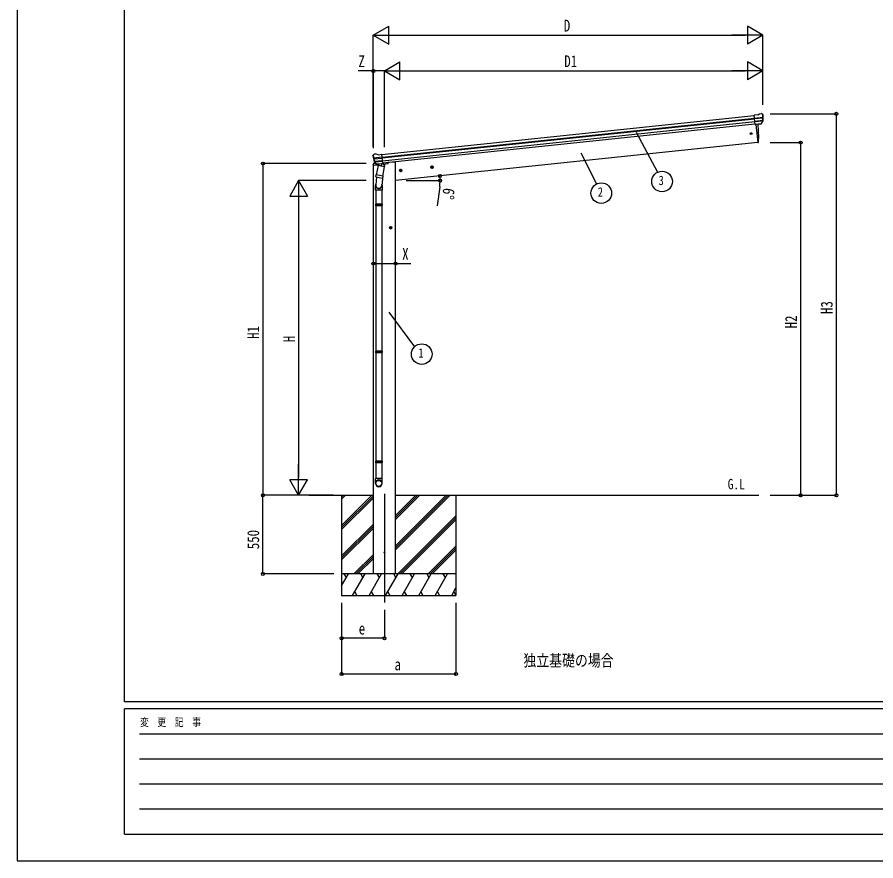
# Model space of a CAD drawing. Units: millimetres, scale not verified. Extents: x -10512 to 10512, y -7425 to 7425.
# Drawn here: x -10512 to -4509, y -7425 to -1526 of the extents above; entities that cross this region are included whole.
import ezdxf
from ezdxf.enums import TextEntityAlignment as Align

# ---------------------------------------------------------------- set-up
doc = ezdxf.new("R2010")
doc.units = ezdxf.units.MM
doc.header["$LTSCALE"] = 40
for name, color, linetype in [('0-2_USER1', 3, 'Continuous'), ('0-3_YKK_12', 2, 'Continuous'), ('0-4_YKK_13', 4, 'Continuous'), ('0-5_YKK_A1', 4, 'Continuous'), ('0-6_YKK_D', 6, 'Continuous'), ('0-7_YKK_ZWAK', 7, 'Continuous')]:
    doc.layers.add(name, color=color, linetype=linetype)
doc.styles.add('ＭＳ ゴシック', font='')
doc.styles.get('ＭＳ ゴシック').set_extended_font_data('MS Gothic')

msp = doc.modelspace()

# ---------------------------------------------------------------- linework, layer by layer
at = {"layer": '0-3_YKK_12'}
msp.add_line((-7944.57, -4860.11), (-7944.57, -5619.32), dxfattribs=at)
at = {"layer": '0-4_YKK_13'}
for p, q in [((-5334.35, -2208.86), (-5360.87, -2211.65)), ((-5354.08, -2276.2), (-5360.87, -2211.65)), ((-5308.03, -2200.07), (-5308.03, -2200.07)), ((-5304.36, -2201.15), (-5304.37, -2201.15)), ((-5304.36, -2201.15), (-5300.04, -2204.65)), ((-5300.04, -2204.65), (-5299.18, -2205.35)), ((-5297.79, -2209.04), (-5298.1, -2207.2)), ((-5358.71, -2232.18), (-5298.97, -2225.9)), ((-5298.49, -2231.77), (-5358.09, -2238.04)), ((-5299.33, -2248.53), (-5356.36, -2254.52)), ((-5300.72, -2253.19), (-5355.89, -2258.99)), ((-5310.73, -2271.42), (-5354.11, -2275.98)), ((-5354.08, -2276.2), (-5344.14, -2275.16)), ((-5347.2, -2275.48), (-5333.81, -2402.87)), ((-5344.14, -2275.16), (-5343.86, -2275.22)), ((-5343.86, -2275.22), (-5318.53, -2272.56)), ((-5318.53, -2272.56), (-5318.28, -2272.44)), ((-5318.28, -2272.44), (-5310.59, -2271.63)), ((-5309.28, -2269.76), (-5299.83, -2251.46)), ((-5308.22, -2270.19), (-5298.1, -2251.93)), ((-5333.81, -2402.87), (-5331.76, -2402.58)), ((-8024.85, -2495.67), (-8024.93, -2493.8)), ((-8023.57, -2490.9), (-8024.26, -2491.76)), ((-8020.07, -2486.58), (-8023.57, -2490.9)), ((-7960.46, -2505.64), (-8020.2, -2511.92)), ((-8020.07, -2486.58), (-8020.07, -2486.58)), ((-8019.45, -2517.75), (-7959.84, -2511.49)), ((-8016.71, -2484.76), (-8016.71, -2484.76)), ((-7989.14, -2487.89), (-7962.62, -2485.11)), ((-7955.83, -2549.66), (-7962.62, -2485.11)), ((-8024.56, -2554.26), (-8025.46, -2561.09)), ((-8025.46, -2561.09), (-7991.73, -2557.55)), ((-8005.05, -2549.9), (-8021.9, -2551.67)), ((-8001.94, -2553.31), (-8015.63, -2537.56)), ((-8015.14, -2533.97), (-7958.11, -2527.97)), ((-8001, -2552.68), (-8014.04, -2536.74)), ((-8012.82, -2538.24), (-7957.64, -2532.44)), ((-7988.5, -2562.6), (-8001.86, -2628.25)), ((-7991.63, -2553.42), (-7999.33, -2554.23)), ((-7999.23, -2553.99), (-7955.86, -2549.43)), ((-7998.48, -2554.23), (-7996.92, -2554.07)), ((-7996.92, -2554.07), (-7959.38, -2550.12)), ((-7995.12, -2554.54), (-7995.27, -2555.26)), ((-7994.66, -2556.39), (-7969.91, -2566.14)), ((-7991.36, -2553.49), (-7991.63, -2553.42)), ((-7966.03, -2550.82), (-7991.36, -2553.49)), ((-7943.62, -2571.73), (-7988.5, -2562.6)), ((-7986.32, -2559.68), (-7986.98, -2562.91)), ((-7965.52, -2551.16), (-7968.44, -2565.5)), ((-7965.78, -2550.7), (-7966.03, -2550.82)), ((-7955.83, -2549.66), (-7965.78, -2550.7)), ((-7959.38, -2550.12), (-7957.81, -2549.96)), ((-7956.98, -2637.38), (-7943.62, -2571.73)), ((-7956, -2548.08), (-7955.07, -2548.27)), ((-7955.07, -2548.27), (-7943.87, -2565.19)), ((-7951.71, -2553.34), (-7922.45, -2550.26)), ((-7943.87, -2565.19), (-7945.14, -2571.42)), ((-7917.59, -2542.72), (-7918.01, -2545.94)), ((-8004.34, -2640.5), (-8001.84, -2628.26)), ((-7956.98, -2637.38), (-8001.86, -2628.25)), ((-7956.54, -2635.24), (-7963.19, -2702.99)), ((-7956.99, -2637.38), (-7959.53, -2649.85)), ((-7999.45, -2643.54), (-8005.01, -2699.26)), ((-8004.12, -2641.9), (-8004.12, -2641.9)), ((-8002.79, -2642.86), (-7961.83, -2651.19)), ((-8007.16, -2736.42), (-8007.16, -2702.07)), ((-7961.16, -2736.42), (-8007.16, -2736.42)), ((-8005.16, -2736.42), (-8005.16, -2833.17)), ((-7963.16, -2736.42), (-7963.16, -2833.17)), ((-7961.16, -2701.77), (-7961.16, -2736.42)), ((-8007.16, -2835.17), (-8006.16, -2833.17)), ((-7961.16, -2835.17), (-8007.16, -2835.17)), ((-7961.16, -2843.17), (-8007.16, -2843.17)), ((-7962.16, -2833.17), (-8006.16, -2833.17)), ((-7962.16, -2845.17), (-8006.16, -2845.17)), ((-8005.16, -2845.17), (-8005.16, -3861.86)), ((-7963.16, -2845.17), (-7963.16, -3861.86)), ((-7961.16, -2835.17), (-7962.16, -2833.17)), ((-7961.16, -2843.17), (-7962.16, -2845.17)), ((-7961.16, -2835.17), (-7961.16, -2843.17)), ((-8007.16, -3863.86), (-8006.16, -3861.86)), ((-7961.16, -3863.86), (-8007.16, -3863.86)), ((-7961.16, -3871.86), (-8007.16, -3871.86)), ((-7962.16, -3861.86), (-8006.16, -3861.86)), ((-7962.16, -3873.86), (-8006.16, -3873.86)), ((-8005.16, -3873.86), (-8005.16, -4629.54)), ((-7963.16, -3873.86), (-7963.16, -4629.54)), ((-7961.16, -3863.86), (-7962.16, -3861.86)), ((-7961.16, -3871.86), (-7962.16, -3873.86)), ((-7961.16, -3863.86), (-7961.16, -3871.86)), ((-8007.16, -4631.54), (-8006.16, -4629.54)), ((-7961.16, -4631.54), (-8007.16, -4631.54)), ((-7961.16, -4639.54), (-8007.16, -4639.54)), ((-7962.16, -4629.54), (-8006.16, -4629.54)), ((-7962.16, -4641.54), (-8006.16, -4641.54)), ((-8005.16, -4641.54), (-8005.16, -4751.54)), ((-7963.16, -4641.54), (-7963.16, -4751.54)), ((-7961.16, -4631.54), (-7962.16, -4629.54)), ((-7961.16, -4639.54), (-7962.16, -4641.54)), ((-7961.16, -4631.54), (-7961.16, -4639.54)), ((-8007.16, -4785.69), (-8007.16, -4751.54)), ((-7961.16, -4751.54), (-8007.16, -4751.54)), ((-7961.16, -4785.69), (-7961.16, -4751.54))]:
    msp.add_line(p, q, dxfattribs=at)
for points in [[(-5334.35, -2208.86), (-5322.75, -2201.89), (-5322.74, -2201.89)], [(-5321.52, -2201.48), (-5321.51, -2201.48), (-5308.03, -2200.07)], [(-8003.22, -2483.34), (-8003.22, -2483.34), (-8016.71, -2484.76)], [(-7989.14, -2487.89), (-8001.93, -2483.49), (-8001.93, -2483.49)], [(-8007.16, -2835.17), (-8007.16, -2843.17), (-8006.16, -2845.17)], [(-8007.16, -3863.86), (-8007.16, -3871.86), (-8006.16, -3873.86)], [(-8007.16, -4631.54), (-8007.16, -4639.54), (-8006.16, -4641.54)]]:
    msp.add_lwpolyline(points, dxfattribs=at)
for centre, radius in [((-5380.61, -2340.32), 6.5), ((-7944.57, -5269.1), 4.5)]:
    msp.add_circle(centre, radius, dxfattribs=at)
for centre, radius, start, end in [((-5321.2, -2204.47), 3, 96.02369, 120.97631), ((-5307.51, -2205.04), 5, 51.04426, 95.95574), ((-5491.35, -2230.7), 192.44, 1.4271, 6.57578), ((-5498.69, -2230.16), 202, 354.13916, 6), ((-6228.41, -2362.66), 900, 357.63919, 5.64987), ((-5310.84, -2268.74), 2.99, 285.2717, 331.00739), ((-5302.49, -2250.09), 3, 332.69111, 354.20009), ((-5498.69, -2230.16), 200.2, 354.20009, 359.53883), ((-5253.7, -2223.79), 45.32, 182.67122, 185.64518), ((-5298.3, -2233.11), 1.35, 95.1605, 97.91927), ((-5295.7, -2231.55), 2.74, 179.02151, 184.43412), ((-5300.73, -2250.48), 3, 331, 354.13916), ((-5332.18, -2399.61), 3, 278, 357.63919), ((-7823.96, -2474.56), 202, 186, 197.86084), ((-7831.03, -2476.61), 192.44, 185.42422, 190.5729), ((-8064.92, -2519.26), 45.32, 6.35482, 9.32878), ((-8016.18, -2489.73), 5, 96.04426, 140.95574), ((-8022.22, -2518.12), 2.74, 7.56588, 12.97849), ((-8019.35, -2519.1), 1.35, 94.08073, 96.8395), ((-7823.96, -2474.56), 200.2, 192.46117, 197.79991), ((-8002.91, -2486.33), 3, 71.02369, 95.97631), ((-8021.59, -2554.65), 3, 96, 172.5), ((-8013.37, -2535.59), 3, 197.86084, 221), ((-8011.72, -2534.84), 3, 197.79991, 219.30889), ((-7999.68, -2551.35), 2.99, 220.99261, 266.7283), ((-7998.53, -2553.74), 0.5, 240.73754, 276), ((-7995.61, -2554.44), 0.5, 348.5, 96), ((-7994.29, -2555.46), 1, 168.5, 248.5), ((-7969.43, -2565.23), 1.03, 242.53897, 344.46569), ((-7964.93, -2551.32), 0.604, 93.09842, 164.70595), ((-7957.87, -2549.46), 0.5, 276, 311.26246), ((-7922.97, -2545.29), 5, 276, 352.5), ((-8002.43, -2640.92), 1.95, 167.54017, 209.97766), ((-7977.16, -2702.07), 30, 177.45142, 180), ((-8002.39, -2640.9), 2, 209.90962, 258.5), ((-7961.43, -2649.23), 2, 258.5, 341.96843)]:
    msp.add_arc(centre, radius, start, end, dxfattribs=at)
for centre, major_axis, ratio, start_param, end_param in [((-5300.05, -2208.65), (-0.87, 5.91), 0.020485, 0.671432, 1.5691306), ((-5305.45, -2204.13), (5.88, -1.31), 0.24881, 0.460585, 0.4641038), ((-5301.07, -2207.68), (-2.34, 1.9), 0.995767, 3.9859716, 4.712389), ((-5311.04, -2268.44), (-0.11, 3), 0.642905, 3.2459383, 4.203928), ((-5310.91, -2268.64), (1.66, -2.51), 0.997631, 5.8041905, 5.8929484), ((-5310.98, -2268.54), (3.53, -2.11), 0.650902, 5.2561448, 5.3289554), ((-5308.61, -2268.19), (1.08, 3.13), 0.040856, 2.1135035, 2.1416249), ((-5496.38, -2252.11), (-20.92, 199.05), 0.994373, 4.7113789, 4.7277536), ((-8021.93, -2493.65), (1.9, 2.34), 0.995767, 1.5707963, 2.2972137), ((-8018.39, -2489.27), (-5.48, -2.51), 0.24881, 5.8190815, 5.8226003), ((-8022.72, -2494.81), (-0.38, 5.97), 0.020485, 4.7140547, 5.6117533), ((-7821.65, -2496.5), (-20.92, 199.05), 0.994373, 1.5554317, 1.5718064), ((-8001.98, -2551.27), (-1.71, 2.84), 0.040856, 4.1415604, 4.1696818), ((-7999.55, -2551.01), (-0.51, 2.96), 0.642905, 2.0792573, 3.037247), ((-7999.59, -2551.12), (-3.02, -2.79), 0.650902, 0.9542299, 1.0270405), ((-7999.63, -2551.24), (-1.1, -2.8), 0.997631, 0.3902369, 0.4789948), ((-7984.16, -2701.77), (23, 0), 0.996195, 2.621936, 6.6074797), ((-7984.16, -2701.77), (21, 0), 0.996195, 3.0215498, 6.2247991), ((-7984.16, -4783.94), (-23, 0), 0.996195, 3.1415927, 6.2831853), ((-7984.16, -4785.69), (-23, 0), 0.996195, 3.1415927, 6.2831853), ((-7984.16, -4785.69), (0, -23.43), 0.981806, 4.712389, 7.8539816)]:
    msp.add_ellipse(centre, major_axis=major_axis, ratio=ratio, start_param=start_param, end_param=end_param, dxfattribs=at)
msp.add_ellipse((-7984.16, -4785.69), major_axis=(21, 0), ratio=0.996195, dxfattribs=at)
at = {"layer": '0-5_YKK_A1'}
for p, q in [((-7962.41, -2487.1), (-5360.66, -2213.64)), ((-7960.42, -2505.99), (-5358.67, -2232.54)), ((-7959.99, -2510.17), (-5358.23, -2236.71)), ((-7957.89, -2530.03), (-5356.15, -2256.57)), ((-5354.39, -2273.31), (-7956.14, -2546.77)), ((-5347.2, -2275.48), (-5333.81, -2402.87)), ((-5333.81, -2402.87), (-7867.32, -2669.15)), ((-8022.32, -5419.1), (-8022.32, -2560.76)), ((-7601.86, -2573.88), (-7621.75, -2575.97)), ((-7612.59, -2567.46), (-7618.66, -2571.88)), ((-7618.66, -2571.88), (-7617.88, -2579.34)), ((-7617.88, -2579.34), (-7611.02, -2582.39)), ((-7610.76, -2584.87), (-7612.85, -2564.98)), ((-7605.73, -2570.52), (-7612.59, -2567.46)), ((-7820.65, -2596.88), (-7840.54, -2598.97)), ((-7831.38, -2590.46), (-7837.46, -2594.87)), ((-7837.46, -2594.87), (-7836.67, -2602.34)), ((-7836.67, -2602.34), (-7829.82, -2605.39)), ((-7829.55, -2607.87), (-7831.64, -2587.98)), ((-7824.53, -2593.51), (-7831.38, -2590.46)), ((-7890.82, -2998.65), (-7910.82, -2998.65)), ((-7900.82, -2991.15), (-7907.32, -2994.9)), ((-7907.32, -2994.9), (-7907.32, -3002.4)), ((-7900.82, -3008.65), (-7900.82, -2988.65)), ((-7894.32, -2994.9), (-7900.82, -2991.15)), ((-7907.32, -3002.4), (-7900.82, -3006.16)), ((-8473.45, -4869.1), (-8022.32, -4869.1)), ((-8244.57, -4869.1), (-8244.57, -5569.1)), ((-8244.57, -5080.33), (-8033.33, -4869.1)), ((-8244.57, -4896.48), (-8217.18, -4869.1)), ((-8244.57, -4882.34), (-8231.33, -4869.1)), ((-8244.57, -5094.47), (-8022.32, -4872.22)), ((-8244.57, -5108.61), (-8022.32, -4886.37)), ((-7866.82, -4869.1), (-5326.86, -4869.1)), ((-7866.82, -5251.36), (-7484.55, -4869.1)), ((-7866.82, -5223.08), (-7512.83, -4869.1)), ((-7866.82, -5237.22), (-7498.69, -4869.1)), ((-7866.82, -5039.23), (-7696.68, -4869.1)), ((-7866.82, -5025.09), (-7710.83, -4869.1)), ((-7866.82, -5010.95), (-7724.97, -4869.1)), ((-7444.57, -4869.1), (-7444.57, -5569.1)), ((-7850.71, -5419.1), (-7444.57, -5012.96)), ((-7836.56, -5419.1), (-7444.57, -5027.1)), ((-7822.42, -5419.1), (-7444.57, -5041.25)), ((-8244.57, -5292.46), (-8022.32, -5070.21)), ((-8244.57, -5306.6), (-8022.32, -5084.35)), ((-8244.57, -5320.75), (-8022.32, -5098.5)), ((-8159.07, -5419.1), (-8022.32, -5282.34)), ((-7638.57, -5419.1), (-7444.57, -5225.09)), ((-7624.43, -5419.1), (-7444.57, -5239.24)), ((-7610.29, -5419.1), (-7444.57, -5253.38)), ((-8144.93, -5419.1), (-8022.32, -5296.49)), ((-8130.79, -5419.1), (-8022.32, -5310.63)), ((-7444.57, -5419.1), (-8244.57, -5419.1)), ((-8244.57, -5502.93), (-8196.16, -5419.1)), ((-8211.17, -5445.08), (-8226.17, -5419.1)), ((-8167.3, -5569.1), (-8080.7, -5419.1)), ((-8095.7, -5445.08), (-8110.7, -5419.1)), ((-8051.83, -5569.1), (-7965.23, -5419.1)), ((-7980.23, -5445.08), (-7995.23, -5419.1)), ((-7936.36, -5569.1), (-7849.76, -5419.1)), ((-7864.76, -5445.08), (-7879.76, -5419.1)), ((-7820.89, -5569.1), (-7734.29, -5419.1)), ((-7749.29, -5445.08), (-7764.29, -5419.1)), ((-7705.42, -5569.1), (-7618.82, -5419.1)), ((-7648.82, -5419.1), (-7633.82, -5445.08)), ((-7589.95, -5569.1), (-7503.35, -5419.1)), ((-7518.35, -5445.08), (-7533.35, -5419.1)), ((-7474.48, -5569.1), (-7444.57, -5517.29)), ((-8244.57, -5569.1), (-7444.57, -5569.1)), ((-8152.3, -5543.12), (-8137.3, -5569.1)), ((-8036.83, -5543.12), (-8021.83, -5569.1)), ((-7921.36, -5543.12), (-7906.36, -5569.1)), ((-7805.89, -5543.12), (-7790.89, -5569.1)), ((-7690.42, -5543.12), (-7675.42, -5569.1)), ((-7574.95, -5543.12), (-7559.95, -5569.1)), ((-7459.48, -5543.12), (-7444.57, -5568.95))]:
    msp.add_line(p, q, dxfattribs=at)
for points in [[(-7866.82, -5419.1), (-7866.82, -2540.1), (-7886.82, -2540.1), (-7917.67, -2543.34)], [(-7611.02, -2582.39), (-7604.95, -2577.98), (-7605.73, -2570.52)], [(-7829.82, -2605.39), (-7823.74, -2600.98), (-7824.53, -2593.51)], [(-7900.82, -3006.16), (-7894.32, -3002.4), (-7894.32, -2994.9)]]:
    msp.add_lwpolyline(points, dxfattribs=at)
for centre, radius in [((-7611.8, -2574.93), 8.5), ((-7611.8, -2574.93), 7.7), ((-7611.8, -2574.93), 6.5), ((-7830.6, -2597.93), 8.5), ((-7830.6, -2597.93), 7.7), ((-7830.6, -2597.93), 6.5), ((-7900.82, -2998.65), 8.5), ((-7900.82, -2998.65), 7.7), ((-7900.82, -2998.65), 6.5)]:
    msp.add_circle(centre, radius, dxfattribs=at)
at = {"layer": '0-6_YKK_D'}
for p, q in [((-8022.82, -1652.05), (-7914.56, -1589.55)), ((-7914.56, -1714.55), (-7914.56, -1589.55)), ((-5298.77, -1652.05), (-5407.02, -1589.55)), ((-5407.02, -1589.55), (-5407.02, -1714.55)), ((-8022.82, -2433.12), (-8022.82, -1651.05)), ((-8022.82, -1652.05), (-7914.56, -1714.55)), ((-8022.82, -1652.05), (-7806.31, -1652.05)), ((-7897.82, -1652.05), (-5423.77, -1652.05)), ((-5298.77, -1652.05), (-5515.27, -1652.05)), ((-5298.77, -1652.05), (-5407.02, -1714.55)), ((-5298.77, -2139.23), (-5298.77, -1651.05)), ((-7944.57, -1902.05), (-7836.31, -1839.55)), ((-7836.31, -1964.55), (-7836.31, -1839.55)), ((-5298.77, -1902.05), (-5407.02, -1839.55)), ((-5407.02, -1839.55), (-5407.02, -1964.55)), ((-8022.32, -2443.12), (-8022.32, -1901.05)), ((-7944.57, -2434.95), (-7944.57, -1901.05)), ((-7944.57, -2434.95), (-7944.57, -1901.05)), ((-7944.57, -1902.05), (-7836.31, -1964.55)), ((-7944.57, -1902.05), (-7728.06, -1902.05)), ((-7819.57, -1902.05), (-5423.77, -1902.05)), ((-5298.77, -1902.05), (-5515.27, -1902.05)), ((-5298.77, -1902.05), (-5407.02, -1964.55)), ((-5298.77, -2139.23), (-5298.77, -1901.05)), ((-5247.94, -2202.05), (-4784.07, -2202.05)), ((-4785.07, -4869.1), (-4785.07, -2202.05)), ((-6185.96, -2329.39), (-6036.06, -2610.79)), ((-5247.94, -2402.87), (-5034.07, -2402.87)), ((-5035.07, -2402.87), (-5035.07, -4869.1)), ((-6571.17, -2473.64), (-6461.28, -2691.93)), ((-8072.82, -2549.61), (-8795.57, -2549.61)), ((-8794.57, -2549.61), (-8794.57, -4869.1)), ((-8544.57, -2669.1), (-8607.07, -2777.35)), ((-8072.82, -2669.1), (-8545.57, -2669.1)), ((-8544.57, -2669.1), (-8482.07, -2777.35)), ((-8544.57, -2669.1), (-8544.57, -2885.61)), ((-7792.95, -2669.15), (-7554.7, -2669.15)), ((-7558.59, -2711.55), (-7577.01, -2845.63)), ((-8607.07, -2777.35), (-8482.07, -2777.35)), ((-8544.57, -2794.1), (-8544.57, -4744.1)), ((-7914.46, -3588.42), (-7734.67, -3831.06)), ((-8544.57, -4869.1), (-8544.57, -4652.59)), ((-8544.57, -4869.1), (-8607.07, -4760.85)), ((-8482.07, -4760.85), (-8607.07, -4760.85)), ((-8544.57, -4869.1), (-8482.07, -4760.85)), ((-8304.18, -4869.1), (-8795.57, -4869.1)), ((-8342.8, -4869.1), (-8795.57, -4869.1)), ((-8794.57, -5419.1), (-8794.57, -4869.1)), ((-8342.8, -4869.1), (-8545.57, -4869.1)), ((-5247.94, -4869.1), (-5034.07, -4869.1)), ((-5247.94, -4869.1), (-4784.07, -4869.1)), ((-8298.47, -5419.1), (-8795.57, -5419.1)), ((-8244.57, -5620.1), (-8244.57, -6120.1)), ((-8244.57, -5620.1), (-8244.57, -5870.1)), ((-7444.57, -5620.1), (-7444.57, -6120.1)), ((-7944.57, -5670.48), (-7944.57, -5870.1)), ((-7944.57, -5869.1), (-8244.57, -5869.1)), ((-7444.57, -6119.1), (-8244.57, -6119.1))]:
    msp.add_line(p, q, dxfattribs=at)
for points in [[(-7944.57, -1902.05), (-8022.32, -1902.05), (-8128.15, -1902.05)], [(-8022.32, -3248.65), (-7866.82, -3248.65), (-7759.32, -3248.65)]]:
    msp.add_lwpolyline(points, dxfattribs=at)
for centre, radius in [((-8022.32, -1902.05), 10.62), ((-4785.07, -2202.05), 10.62), ((-5035.07, -2402.87), 10.62), ((-8794.57, -2549.61), 10.62), ((-7557.4, -2636.58), 10.62), ((-6003.84, -2675.18), 72), ((-7555.7, -2669.15), 10.62), ((-6428.91, -2756.24), 72), ((-8022.32, -3248.65), 10.62), ((-7866.82, -3248.65), 10.62), ((-7683.95, -3882.16), 72), ((-8794.57, -4869.1), 10.62), ((-8794.57, -4869.1), 10.62), ((-5035.07, -4869.1), 10.62), ((-4785.07, -4869.1), 10.62), ((-8794.57, -5419.1), 10.62), ((-8244.57, -5869.1), 10.62), ((-7944.57, -5869.1), 10.62), ((-8244.57, -6119.1), 10.62), ((-7444.57, -6119.1), 10.62)]:
    msp.add_circle(centre, radius, dxfattribs=at)
for start, end in [(0, 6), (352.17969, 0)]:
    msp.add_arc((-7867.32, -2669.15), 311.62, start, end, dxfattribs=at)
at = {"layer": '0-7_YKK_ZWAK'}
for p, q in [((-9762.45, -6312.5), (-9762.45, 6937.5)), ((9737.55, -6312.5), (-9762.45, -6312.5)), ((-3262.45, -6362.5), (-9762.45, -6362.5)), ((-9762.45, -7237.5), (-9762.45, -6362.5)), ((-9656.2, -6537.5), (-3387.45, -6537.5)), ((-9656.2, -6712.5), (-3387.45, -6712.5)), ((-9656.2, -6887.5), (-3387.45, -6887.5)), ((-9656.2, -7062.5), (-3387.45, -7062.5)), ((-9762.45, -7237.5), (-3262.45, -7237.5))]:
    msp.add_line(p, q, dxfattribs=at)
msp.add_lwpolyline([(-10512.5, -7425), (10512.5, -7425), (10512.5, 7425), (-10512.5, 7425)], close=True, dxfattribs=at)

# ---------------------------------------------------------------- texts
at = {"layer": '0-2_USER1', "style": 'ＭＳ ゴシック', "width": 0.8}
for s, height, p in [('G.L', 73.31, (-5545.08, -4849.63)), ('独立基礎の場合', 82.48, (-6972.91, -6090))]:
    msp.add_text(s, height=height, dxfattribs=at).set_placement(p, align=Align.BOTTOM_LEFT)
at = {"layer": '0-6_YKK_D', "style": 'ＭＳ ゴシック', "width": 0.8}
for s, height, p in [('D', 82.48, (-6690.79, -1651.25)), ('Z', 82.48, (-8126.48, -1900.38)), ('D1', 82.48, (-6687.67, -1900.38)), ('3', 65.98, (-6027.84, -2720.18)), ('2', 65.98, (-6452.91, -2801.24)), ('X', 82.48, (-7820.98, -3246.99)), ('1', 65.98, (-7707.95, -3927.16)), ('e', 82.48, (-8124.57, -5867.43)), ('a', 82.48, (-7874.57, -6117.43))]:
    msp.add_text(s, height=height, dxfattribs=at).set_placement(p, align=Align.BOTTOM_LEFT)
for s, rotation, p in [('6°', 262.18, (-7557.17, -2713.43)), ('H3', 90, (-4786.74, -3601.57)), ('H2', 90, (-5036.07, -3701.99)), ('H1', 90, (-8796.23, -3775.36)), ('H', 90, (-8545.57, -3799.1)), ('550', 90, (-8796.23, -5246.1))]:
    msp.add_text(s, height=82.48, rotation=rotation, dxfattribs=at).set_placement(p, align=Align.BOTTOM_LEFT)
at = {"layer": '0-7_YKK_ZWAK', "style": 'ＭＳ ゴシック', "width": 0.8}
msp.add_text('変  更  記  事', height=54.99, dxfattribs=at).set_placement((-9653.28, -6500), align=Align.BOTTOM_LEFT)

doc.saveas('drawing.dxf')
